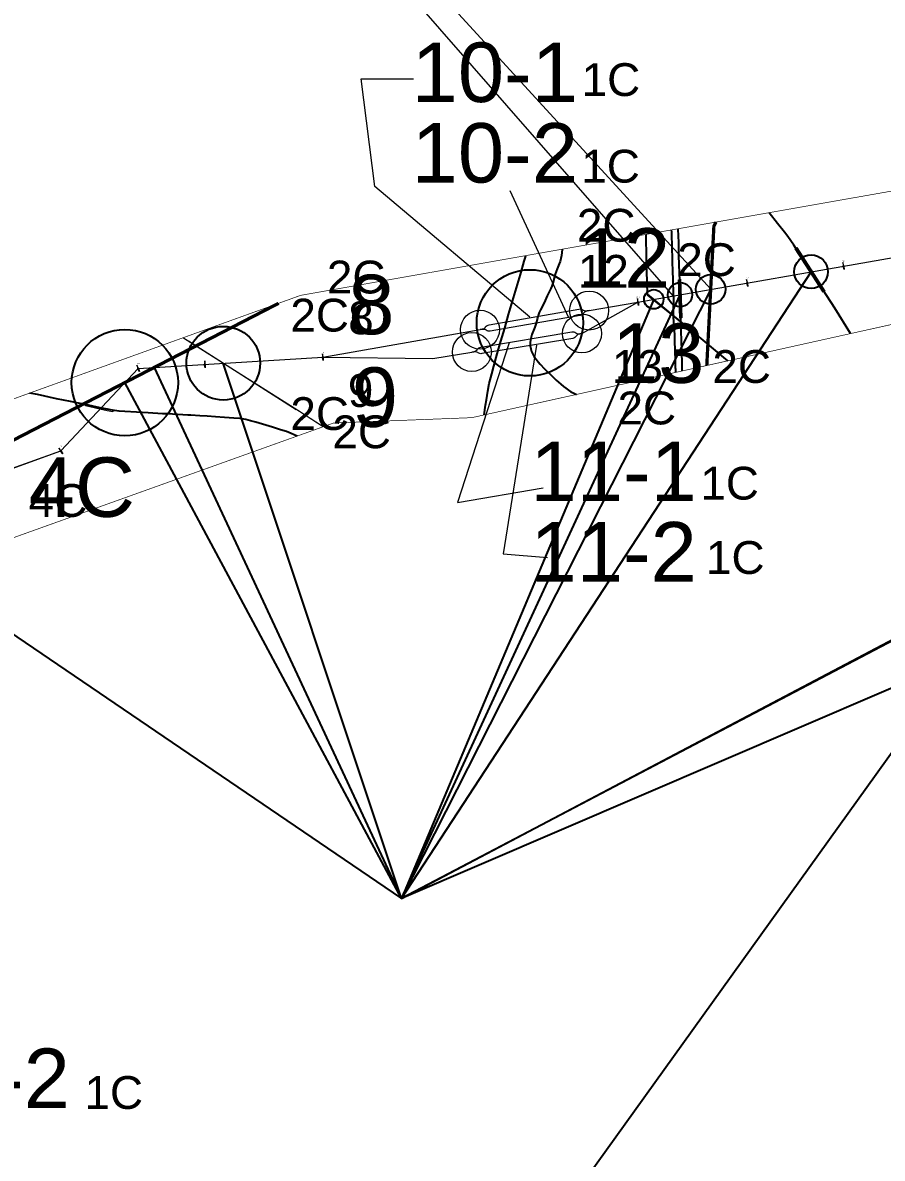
# Model space of a CAD drawing. Header units: metres. Extents: x -4 to 509425, y 7549 to 4732445.
# Drawn here: x 504188 to 506806, y 4726675 to 4730135 of the extents above; entities that cross this region are included whole.
import ezdxf

# ---------------------------------------------------------------- set-up
doc = ezdxf.new("R2010")
doc.units = ezdxf.units.M
doc.header["$LTSCALE"] = 0.01
doc.header["$MEASUREMENT"] = 0
doc.layers.get('0').update_dxf_attribs({"lineweight": 0})
for name, color, linetype in [('-- cruces', 6, 'Continuous'), ('-----GASODUCTO', 111, 'Continuous'), ('----TREN TAV AVE', 4, 'Continuous'), ('--PHD', 6, 'Continuous'), ('carreteras PV', 2, 'Continuous'), ('cauces CHE', 4, 'Continuous'), ('Cruces no definidos proyecto', 3, 'Continuous'), ('Gasoductos PV', 10, 'Continuous'), ('Lineas electricas PV', 30, 'Continuous')]:
    doc.layers.add(name, color=color, linetype=linetype)
for name, color, linetype, lineweight in [('---contorno', 7, 'Continuous', 0), ('-LINEAQ AUXILIAR', 252, 'Continuous', 0), ('Apoyos__ptw_', 7, 'Continuous', 0), ('Carretera__ptw_', 32, 'Continuous', 0), ('Cruces no defindos en pyp', 4, 'Continuous', 0), ('Denominación apoyos__ptw_', 7, 'Continuous', 0), ('Ferrocarril electrificado tranvía o trolebus__ptw_', 8, 'Continuous', 0), ('LEAR TRAMOS AEREOS', 2, 'Continuous', 0), ('LEAR TRAMOS AEREOS TEXTO', 2, 'Continuous', 0), ('LEAR TRAMOS SUBTERRANEOS', 1, 'Continuous', 0), ('Línea eléctrica__ptw_', 1, 'Continuous', 0), ('NUMERO CIRCUITOS', 6, 'Continuous', 0), ('VCRB TEXTOS', 7, 'Continuous', 0), ('VCRB TRAMOS AEREOS', 2, 'Continuous', 0), ('VCRB TRAMOS SUBTERRANEOS', 4, 'Continuous', 0)]:
    doc.layers.add(name, color=color, linetype=linetype, lineweight=lineweight)
doc.styles.add('SOLARIA 2', font='arial.ttf')
doc.styles.get("Standard").update_dxf_attribs({"font": 'arial.ttf'})

msp = doc.modelspace()

# ---------------------------------------------------------------- linework, layer by layer
at = {"layer": '-- cruces'}
for points in [[(507877.521, 4728797.88), (505342.027, 4727466.844), (506589.561, 4729376.159)], [(506283.624, 4729322.619), (505342.027, 4727466.844), (506190.489, 4729306.32)], [(506110.4, 4729292.304), (505342.027, 4727466.844)], [(504588.922, 4729084.7), (505342.027, 4727466.844), (504799.078, 4729097.517)], [(503671.062, 4728603.299), (505342.027, 4727466.844), (504499.106, 4729038.352)], [(508029.329, 4728620.124), (505342.027, 4727466.844), (507862.389, 4728796.48)]]:
    msp.add_lwpolyline(points, dxfattribs=at)
for centre, radius in [((506589.561, 4729376.159), 51.257), ((506283.624, 4729322.619), 44.747), ((506110.4, 4729292.304), 29.532), ((506190.489, 4729306.32), 36.879), ((504499.106, 4729038.352), 162.025), ((504799.078, 4729097.517), 112.278)]:
    msp.add_circle(centre, radius, dxfattribs=at)
at = {"layer": '-----GASODUCTO', "const_width": 5}
msp.add_lwpolyline([(506163.64, 4729503.496), (506164.339, 4729496.5), (506164.339, 4729486.5), (506164.339, 4729476.5), (506165.338, 4729466.499), (506165.338, 4729456.499), (506165.338, 4729446.499), (506165.338, 4729437.498), (506166.338, 4729427.498), (506166.338, 4729417.498), (506166.337, 4729407.497), (506166.337, 4729397.497), (506167.337, 4729387.497), (506167.337, 4729377.496), (506167.337, 4729368.496), (506168.337, 4729361.496), (506168.336, 4729353.495), (506168.336, 4729343.495), (506168.336, 4729333.495), (506169.336, 4729327.494), (506169.336, 4729317.494), (506169.336, 4729307.494), (506170.335, 4729297.493), (506170.335, 4729288.493), (506170.335, 4729278.493), (506169.335, 4729269.492), (506169.335, 4729259.492), (506169.335, 4729249.492), (506169.334, 4729239.491), (506169.334, 4729236.491), (506170.334, 4729226.491), (506170.334, 4729216.491), (506171.334, 4729206.49), (506172.334, 4729196.49), (506173.333, 4729186.49), (506173.333, 4729176.489), (506173.333, 4729166.489), (506173.333, 4729156.489), (506174.333, 4729146.488), (506174.333, 4729136.488), (506174.332, 4729126.487), (506175.332, 4729116.487), (506175.332, 4729106.487), (506175.332, 4729097.486), (506175.332, 4729087.486), (506176.331, 4729077.486), (506176.331, 4729069.335)], dxfattribs=at)
at = {"layer": '----TREN TAV AVE', "const_width": 10}
for points in [[(506271.807, 4729090.535), (506293.436, 4729515.343), (506299.635, 4729527.494)], [(503714.626, 4728633.525), (504967.411, 4729280.017)]]:
    msp.add_lwpolyline(points, dxfattribs=at)
at = {"layer": '----TREN TAV AVE'}
msp.add_lwpolyline([(506197.145, 4729073.956), (506196.43, 4729096.429), (506194.47, 4729168.339), (506192.98, 4729217.809), (506191.13, 4729283.288), (506189.3, 4729349.037), (506187.999, 4729397.141), (506186.96, 4729426.807), (506186.23, 4729465.706), (506184.869, 4729506.294), (506184.837, 4729507.237)], dxfattribs=at)
at = {"layer": '---contorno', "color": 5}
msp.add_lwpolyline([(500101.359, 4726764.898, 2, 2, 0), (499848.686, 4727074.922, 2, 2, 0), (502059.711, 4728810.857, 2, 2, 0), (503063.168, 4728593.136, 2, 2, 0), (505034.679, 4729304.281, 2, 2, 0), (506964.132, 4729644.75, 2, 2, 0), (508238.114, 4729032.085, 2, 2, 0), (508444.483, 4728200.462, 2, 2, 0), (508077.759, 4728126.8, 2, 2, 0), (507934.475, 4728602.294, 2, 2, 0), (507662.185, 4728577.11, 2, 2, 0), (506909.919, 4729232.223, 2, 2, 0), (505556.242, 4728931.649, 2, 2, 0), (505134.924, 4728915.3, 2, 2, 0), (503358.148, 4728278.746, 2, 2, 0), (503794.64, 4727728.673, 2, 2, 0), (503511.071, 4726957.052, 2, 2, 0), (503119.453, 4727094.69, 2, 2, 0), (503327.838, 4727608.568, 2, 2, 0), (502937.758, 4728211.039, 2, 2, 0), (502180.624, 4728408.737, 2, 2, 0)], format="xyseb", dxfattribs=at)
at = {"layer": '--PHD'}
msp.add_circle((505732.897, 4729220.522), 161.933, dxfattribs=at)
at = {"layer": '-LINEAQ AUXILIAR'}
for points in [[(505732.344, 4729237.469), (505260.344, 4729636.142), (505219.4, 4729963.471), (505378.059, 4729963.471)], [(505732.344, 4729237.469), (505260.344, 4729636.142), (505219.4, 4729963.471), (505378.059, 4729963.471)], [(505672.346, 4729623.356), (505850.982, 4729236.421)], [(505672.346, 4729623.356), (505850.982, 4729236.421)], [(505669.667, 4729159.248), (505512.855, 4728672.903), (505773.079, 4728718.307)], [(505669.667, 4729159.248), (505512.855, 4728672.903), (505773.079, 4728718.307)], [(505752.965, 4729152.465), (505651.231, 4728517.105), (505786.328, 4728505.466)], [(505752.965, 4729152.465), (505651.231, 4728517.105), (505786.328, 4728505.466)]]:
    msp.add_lwpolyline(points, dxfattribs=at)
at = {"color": 3}
for p, q in [((504304.05, 4728830.076), (504539.702, 4729081.699)), ((503068.33, 4728387.362), (504304.05, 4728830.076))]:
    msp.add_line(p, q, dxfattribs=at)
at = {"color": 5, "const_width": 2}
msp.add_lwpolyline([(502180.624, 4728408.737), (502937.758, 4728211.039), (503327.838, 4727608.568), (503119.453, 4727094.69), (503511.071, 4726957.052), (503794.64, 4727728.673), (503358.148, 4728278.746), (505134.924, 4728915.3), (505556.242, 4728931.649), (506909.919, 4729232.223), (507662.185, 4728577.11), (507934.475, 4728602.294), (508077.759, 4728126.8), (508444.483, 4728200.462), (508238.114, 4729032.085), (506964.132, 4729644.75), (505034.679, 4729304.281), (503063.168, 4728593.136), (502059.711, 4728810.857), (499848.686, 4727074.922), (500101.359, 4726764.898), (502180.624, 4728408.737)], close=True, dxfattribs=at)
at = {"color": 3, "flags": 128}
msp.add_lwpolyline([(504539.702, 4729081.699), (505102.133, 4729116)], dxfattribs=at)
at = {"layer": 'Apoyos__ptw_', "color": 2, "linetype": 'Continuous', "flags": 128}
for points in [[(506686.687, 4729403.917), (506687.357, 4729394.289), (506689.327, 4729394.634), (506687.702, 4729392.319), (506689.672, 4729392.663), (506690.341, 4729383.035), (506687.702, 4729392.319), (506687.357, 4729394.289), (506689.672, 4729392.663), (506689.327, 4729394.634)], [(506392.876, 4729352.499), (506393.546, 4729342.871), (506395.516, 4729343.215), (506393.891, 4729340.901), (506395.861, 4729341.245), (506396.531, 4729331.617), (506393.891, 4729340.901), (506393.546, 4729342.871), (506395.861, 4729341.245), (506395.516, 4729343.215)], [(506060.415, 4729294.317), (506061.085, 4729284.689), (506063.055, 4729285.033), (506061.43, 4729282.719), (506063.4, 4729283.063), (506064.07, 4729273.435), (506061.43, 4729282.719), (506061.085, 4729284.689), (506063.4, 4729283.063), (506063.055, 4729285.033)], [(505101.488, 4729126.58), (505101.074, 4729116.937), (505103.071, 4729117.059), (505101.196, 4729114.941), (505103.192, 4729115.063), (505102.779, 4729105.42), (505101.196, 4729114.941), (505101.074, 4729116.937), (505103.192, 4729115.063), (505103.071, 4729117.059)], [(504535.191, 4729091.291), (504538.371, 4729082.178), (504540.181, 4729083.029), (504539.223, 4729080.368), (504541.032, 4729081.219), (504544.212, 4729072.106), (504539.223, 4729080.368), (504538.371, 4729082.178), (504541.032, 4729081.219), (504540.181, 4729083.029)], [(504742.344, 4729104.677), (504741.93, 4729095.034), (504743.927, 4729095.156), (504742.052, 4729093.038), (504744.048, 4729093.159), (504743.635, 4729083.516), (504742.052, 4729093.038), (504741.93, 4729095.034), (504744.048, 4729093.159), (504743.927, 4729095.156)], [(504298.231, 4728838.936), (504302.665, 4728830.363), (504304.337, 4728831.461), (504303.763, 4728828.691), (504305.435, 4728829.789), (504309.868, 4728821.216), (504303.763, 4728828.691), (504302.665, 4728830.363), (504305.435, 4728829.789), (504304.337, 4728831.461)]]:
    msp.add_lwpolyline(points, close=True, dxfattribs=at)
at = {"layer": 'Apoyos__ptw_', "linetype": 'Continuous', "flags": 128}
for points in [[(506686.687, 4729403.917), (506687.357, 4729394.289), (506689.327, 4729394.634), (506687.702, 4729392.319), (506689.672, 4729392.663), (506690.341, 4729383.035), (506687.702, 4729392.319), (506687.357, 4729394.289), (506689.672, 4729392.663), (506689.327, 4729394.634)], [(506392.876, 4729352.499), (506393.546, 4729342.871), (506395.516, 4729343.215), (506393.891, 4729340.901), (506395.861, 4729341.245), (506396.531, 4729331.617), (506393.891, 4729340.901), (506393.546, 4729342.871), (506395.861, 4729341.245), (506395.516, 4729343.215)], [(506060.415, 4729294.317), (506061.085, 4729284.689), (506063.055, 4729285.033), (506061.43, 4729282.719), (506063.4, 4729283.063), (506064.07, 4729273.435), (506061.43, 4729282.719), (506061.085, 4729284.689), (506063.4, 4729283.063), (506063.055, 4729285.033)], [(505101.488, 4729126.58), (505101.074, 4729116.937), (505103.071, 4729117.059), (505101.196, 4729114.941), (505103.192, 4729115.063), (505102.779, 4729105.42), (505101.196, 4729114.941), (505101.074, 4729116.937), (505103.192, 4729115.063), (505103.071, 4729117.059)], [(504535.191, 4729091.291), (504538.371, 4729082.178), (504540.181, 4729083.029), (504539.223, 4729080.368), (504541.032, 4729081.219), (504544.212, 4729072.106), (504539.223, 4729080.368), (504538.371, 4729082.178), (504541.032, 4729081.219), (504540.181, 4729083.029)], [(504742.344, 4729104.677), (504741.93, 4729095.034), (504743.927, 4729095.156), (504742.052, 4729093.038), (504744.048, 4729093.159), (504743.635, 4729083.516), (504742.052, 4729093.038), (504741.93, 4729095.034), (504744.048, 4729093.159), (504743.927, 4729095.156)], [(504298.231, 4728838.936), (504302.665, 4728830.363), (504304.337, 4728831.461), (504303.763, 4728828.691), (504305.435, 4728829.789), (504309.868, 4728821.216), (504303.763, 4728828.691), (504302.665, 4728830.363), (504305.435, 4728829.789), (504304.337, 4728831.461)]]:
    msp.add_lwpolyline(points, close=True, dxfattribs=at)
at = {"layer": 'Carretera__ptw_', "linetype": 'Continuous', "flags": 128}
for points in [[(506541.393, 4729446.076), (506541.219, 4729446.251), (506541.219, 4729446.251), (506541.219, 4729446.251), (506541.219, 4729446.251), (506541.218, 4729446.251), (506541.218, 4729446.251), (506541.218, 4729446.251), (506541.218, 4729446.251), (506541.218, 4729446.251), (506541.218, 4729446.251), (506541.218, 4729446.251), (506541.218, 4729446.251), (506541.218, 4729446.251), (506541.218, 4729446.251), (506541.218, 4729446.251), (506541.218, 4729446.251), (506541.218, 4729446.251), (506541.218, 4729446.252), (506541.218, 4729446.252), (506541.218, 4729446.252), (506541.218, 4729446.252), (506541.218, 4729446.252), (506541.218, 4729446.252), (506541.218, 4729446.252), (506541.218, 4729446.252), (506541.218, 4729446.252), (506541.218, 4729446.252), (506541.219, 4729446.252), (506541.219, 4729446.252), (506541.219, 4729446.252), (506541.219, 4729446.252), (506541.219, 4729446.252), (506541.219, 4729446.252), (506545.583, 4729449.918), (506545.583, 4729449.918), (506545.583, 4729449.918), (506545.583, 4729449.918), (506545.583, 4729449.918), (506545.583, 4729449.918), (506545.583, 4729449.918), (506545.583, 4729449.918), (506545.583, 4729449.918), (506545.583, 4729449.918), (506545.583, 4729449.918), (506545.583, 4729449.918), (506545.583, 4729449.918), (506545.583, 4729449.918), (506545.583, 4729449.918), (506545.583, 4729449.918), (506545.583, 4729449.918), (506545.583, 4729449.918), (506545.584, 4729449.918), (506545.584, 4729449.918), (506545.584, 4729449.918), (506545.584, 4729449.918), (506545.584, 4729449.918), (506545.584, 4729449.918), (506545.584, 4729449.918), (506545.584, 4729449.918), (506545.584, 4729449.918), (506545.584, 4729449.918), (506545.584, 4729449.918), (506545.584, 4729449.918), (506545.584, 4729449.918), (506545.584, 4729449.918), (506545.584, 4729449.918), (506631.641, 4729317.429), (506631.641, 4729317.429), (506631.641, 4729317.429), (506631.641, 4729317.429), (506631.641, 4729317.429), (506631.641, 4729317.429), (506631.641, 4729317.429), (506631.641, 4729317.429), (506631.641, 4729317.428), (506631.641, 4729317.428), (506631.641, 4729317.428), (506631.641, 4729317.428), (506631.641, 4729317.428), (506631.641, 4729317.428), (506631.641, 4729317.428), (506631.641, 4729317.428), (506631.641, 4729317.428), (506631.641, 4729317.428), (506631.641, 4729317.428), (506631.641, 4729317.428), (506631.641, 4729317.428), (506631.641, 4729317.428), (506631.641, 4729317.428), (506631.641, 4729317.428), (506631.641, 4729317.428), (506631.641, 4729317.428), (506631.641, 4729317.428), (506631.641, 4729317.428), (506631.641, 4729317.428), (506631.64, 4729317.428), (506626.404, 4729313.762), (506626.404, 4729313.762), (506626.404, 4729313.762), (506626.404, 4729313.762), (506626.404, 4729313.762), (506626.404, 4729313.762), (506626.403, 4729313.762), (506626.403, 4729313.762), (506626.403, 4729313.762), (506626.403, 4729313.762), (506626.403, 4729313.762), (506626.403, 4729313.762), (506626.403, 4729313.762), (506626.403, 4729313.762), (506626.403, 4729313.762), (506626.403, 4729313.762), (506626.403, 4729313.762), (506626.403, 4729313.762), (506626.403, 4729313.762), (506626.403, 4729313.762), (506626.403, 4729313.762), (506626.403, 4729313.762), (506626.403, 4729313.762), (506626.403, 4729313.762), (506626.403, 4729313.762), (506626.403, 4729313.762), (506626.403, 4729313.762), (506626.402, 4729313.762), (506626.402, 4729313.762), (506626.402, 4729313.762), (506626.402, 4729313.762), (506626.402, 4729313.762), (506541.393, 4729446.076)], [(506541.393, 4729446.076), (506541.219, 4729446.251), (506541.219, 4729446.251), (506541.219, 4729446.251), (506541.219, 4729446.251), (506541.218, 4729446.251), (506541.218, 4729446.251), (506541.218, 4729446.251), (506541.218, 4729446.251), (506541.218, 4729446.251), (506541.218, 4729446.251), (506541.218, 4729446.251), (506541.218, 4729446.251), (506541.218, 4729446.251), (506541.218, 4729446.251), (506541.218, 4729446.251), (506541.218, 4729446.251), (506541.218, 4729446.251), (506541.218, 4729446.252), (506541.218, 4729446.252), (506541.218, 4729446.252), (506541.218, 4729446.252), (506541.218, 4729446.252), (506541.218, 4729446.252), (506541.218, 4729446.252), (506541.218, 4729446.252), (506541.218, 4729446.252), (506541.218, 4729446.252), (506541.219, 4729446.252), (506541.219, 4729446.252), (506541.219, 4729446.252), (506541.219, 4729446.252), (506541.219, 4729446.252), (506541.219, 4729446.252), (506545.583, 4729449.918), (506545.583, 4729449.918), (506545.583, 4729449.918), (506545.583, 4729449.918), (506545.583, 4729449.918), (506545.583, 4729449.918), (506545.583, 4729449.918), (506545.583, 4729449.918), (506545.583, 4729449.918), (506545.583, 4729449.918), (506545.583, 4729449.918), (506545.583, 4729449.918), (506545.583, 4729449.918), (506545.583, 4729449.918), (506545.583, 4729449.918), (506545.583, 4729449.918), (506545.583, 4729449.918), (506545.583, 4729449.918), (506545.584, 4729449.918), (506545.584, 4729449.918), (506545.584, 4729449.918), (506545.584, 4729449.918), (506545.584, 4729449.918), (506545.584, 4729449.918), (506545.584, 4729449.918), (506545.584, 4729449.918), (506545.584, 4729449.918), (506545.584, 4729449.918), (506545.584, 4729449.918), (506545.584, 4729449.918), (506545.584, 4729449.918), (506545.584, 4729449.918), (506545.584, 4729449.918), (506631.641, 4729317.429), (506631.641, 4729317.429), (506631.641, 4729317.429), (506631.641, 4729317.429), (506631.641, 4729317.429), (506631.641, 4729317.429), (506631.641, 4729317.429), (506631.641, 4729317.429), (506631.641, 4729317.428), (506631.641, 4729317.428), (506631.641, 4729317.428), (506631.641, 4729317.428), (506631.641, 4729317.428), (506631.641, 4729317.428), (506631.641, 4729317.428), (506631.641, 4729317.428), (506631.641, 4729317.428), (506631.641, 4729317.428), (506631.641, 4729317.428), (506631.641, 4729317.428), (506631.641, 4729317.428), (506631.641, 4729317.428), (506631.641, 4729317.428), (506631.641, 4729317.428), (506631.641, 4729317.428), (506631.641, 4729317.428), (506631.641, 4729317.428), (506631.641, 4729317.428), (506631.641, 4729317.428), (506631.64, 4729317.428), (506626.404, 4729313.762), (506626.404, 4729313.762), (506626.404, 4729313.762), (506626.404, 4729313.762), (506626.404, 4729313.762), (506626.404, 4729313.762), (506626.403, 4729313.762), (506626.403, 4729313.762), (506626.403, 4729313.762), (506626.403, 4729313.762), (506626.403, 4729313.762), (506626.403, 4729313.762), (506626.403, 4729313.762), (506626.403, 4729313.762), (506626.403, 4729313.762), (506626.403, 4729313.762), (506626.403, 4729313.762), (506626.403, 4729313.762), (506626.403, 4729313.762), (506626.403, 4729313.762), (506626.403, 4729313.762), (506626.403, 4729313.762), (506626.403, 4729313.762), (506626.403, 4729313.762), (506626.403, 4729313.762), (506626.403, 4729313.762), (506626.403, 4729313.762), (506626.402, 4729313.762), (506626.402, 4729313.762), (506626.402, 4729313.762), (506626.402, 4729313.762), (506626.402, 4729313.762), (506541.393, 4729446.076)], [(504378.893, 4728968.183), (504378.893, 4728968.271), (504378.893, 4728968.271), (504378.893, 4728968.271), (504379.591, 4728973.769), (504379.591, 4728973.769), (504379.591, 4728973.769), (504379.591, 4728973.769), (504379.591, 4728973.77), (504379.591, 4728973.77), (504379.591, 4728973.77), (504379.591, 4728973.77), (504379.591, 4728973.77), (504379.591, 4728973.77), (504379.591, 4728973.77), (504379.591, 4728973.77), (504379.591, 4728973.77), (504379.591, 4728973.77), (504379.591, 4728973.77), (504379.591, 4728973.77), (504379.591, 4728973.77), (504379.591, 4728973.77), (504379.591, 4728973.77), (504379.591, 4728973.77), (504379.591, 4728973.77), (504379.592, 4728973.77), (504379.592, 4728973.77), (504379.592, 4728973.77), (504379.592, 4728973.77), (504379.592, 4728973.77), (504379.592, 4728973.77), (504379.592, 4728973.77), (504379.592, 4728973.77), (504379.592, 4728973.77), (504379.592, 4728973.77), (504379.592, 4728973.77), (504379.592, 4728973.77), (504397.659, 4728969.494), (504417.995, 4728965.13), (504434.752, 4728961.551), (504451.335, 4728958.147), (504463.99, 4728955.704), (504463.99, 4728955.704), (504463.99, 4728955.703), (504463.991, 4728955.703), (504463.991, 4728955.703), (504463.991, 4728955.703), (504463.991, 4728955.703), (504463.991, 4728955.703), (504463.991, 4728955.703), (504463.991, 4728955.703), (504463.991, 4728955.703), (504463.991, 4728955.703), (504463.991, 4728955.703), (504463.991, 4728955.703), (504463.991, 4728955.703), (504463.991, 4728955.703), (504463.991, 4728955.703), (504463.991, 4728955.703), (504463.991, 4728955.703), (504463.991, 4728955.703), (504463.991, 4728955.703), (504463.991, 4728955.703), (504463.991, 4728955.703), (504463.991, 4728955.703), (504463.991, 4728955.703), (504463.991, 4728955.703), (504463.991, 4728955.703), (504463.991, 4728955.703), (504463.991, 4728955.702), (504463.991, 4728955.702), (504463.991, 4728955.702), (504463.991, 4728955.702), (504462.682, 4728949.767), (504462.682, 4728949.767), (504462.682, 4728949.767), (504462.682, 4728949.767), (504462.682, 4728949.767), (504462.682, 4728949.767), (504462.682, 4728949.767), (504462.682, 4728949.767), (504462.682, 4728949.767), (504462.682, 4728949.767), (504462.682, 4728949.767), (504462.682, 4728949.767), (504462.682, 4728949.767), (504462.682, 4728949.767), (504462.682, 4728949.767), (504462.682, 4728949.767), (504462.682, 4728949.767), (504462.681, 4728949.767), (504462.681, 4728949.767), (504462.681, 4728949.767), (504462.681, 4728949.767), (504462.681, 4728949.767), (504462.681, 4728949.767), (504462.681, 4728949.767), (504462.681, 4728949.767), (504462.681, 4728949.767), (504462.681, 4728949.767), (504462.681, 4728949.767), (504462.681, 4728949.767), (504462.681, 4728949.767), (504444.876, 4728952.909), (504444.876, 4728952.909), (504423.231, 4728957.447), (504423.231, 4728957.447), (504378.893, 4728968.182), (504378.893, 4728968.182), (504378.893, 4728968.182), (504378.893, 4728968.182), (504378.893, 4728968.182), (504378.893, 4728968.182), (504378.893, 4728968.183), (504378.893, 4728968.183), (504378.893, 4728968.183), (504378.893, 4728968.183), (504378.893, 4728968.183), (504378.893, 4728968.183), (504378.893, 4728968.183), (504378.893, 4728968.183), (504378.893, 4728968.183), (504378.893, 4728968.183), (504378.893, 4728968.183), (504378.893, 4728968.183), (504378.893, 4728968.183), (504378.893, 4728968.183), (504378.893, 4728968.183), (504378.893, 4728968.183), (504378.893, 4728968.183), (504378.893, 4728968.183), (504378.893, 4728968.183), (504378.893, 4728968.183)], [(504378.893, 4728968.183), (504378.893, 4728968.271), (504378.893, 4728968.271), (504378.893, 4728968.271), (504379.591, 4728973.769), (504379.591, 4728973.769), (504379.591, 4728973.769), (504379.591, 4728973.769), (504379.591, 4728973.77), (504379.591, 4728973.77), (504379.591, 4728973.77), (504379.591, 4728973.77), (504379.591, 4728973.77), (504379.591, 4728973.77), (504379.591, 4728973.77), (504379.591, 4728973.77), (504379.591, 4728973.77), (504379.591, 4728973.77), (504379.591, 4728973.77), (504379.591, 4728973.77), (504379.591, 4728973.77), (504379.591, 4728973.77), (504379.591, 4728973.77), (504379.591, 4728973.77), (504379.591, 4728973.77), (504379.592, 4728973.77), (504379.592, 4728973.77), (504379.592, 4728973.77), (504379.592, 4728973.77), (504379.592, 4728973.77), (504379.592, 4728973.77), (504379.592, 4728973.77), (504379.592, 4728973.77), (504379.592, 4728973.77), (504379.592, 4728973.77), (504379.592, 4728973.77), (504379.592, 4728973.77), (504397.659, 4728969.494), (504417.995, 4728965.13), (504434.752, 4728961.551), (504451.335, 4728958.147), (504463.99, 4728955.704), (504463.99, 4728955.704), (504463.99, 4728955.703), (504463.991, 4728955.703), (504463.991, 4728955.703), (504463.991, 4728955.703), (504463.991, 4728955.703), (504463.991, 4728955.703), (504463.991, 4728955.703), (504463.991, 4728955.703), (504463.991, 4728955.703), (504463.991, 4728955.703), (504463.991, 4728955.703), (504463.991, 4728955.703), (504463.991, 4728955.703), (504463.991, 4728955.703), (504463.991, 4728955.703), (504463.991, 4728955.703), (504463.991, 4728955.703), (504463.991, 4728955.703), (504463.991, 4728955.703), (504463.991, 4728955.703), (504463.991, 4728955.703), (504463.991, 4728955.703), (504463.991, 4728955.703), (504463.991, 4728955.703), (504463.991, 4728955.703), (504463.991, 4728955.703), (504463.991, 4728955.702), (504463.991, 4728955.702), (504463.991, 4728955.702), (504463.991, 4728955.702), (504462.682, 4728949.767), (504462.682, 4728949.767), (504462.682, 4728949.767), (504462.682, 4728949.767), (504462.682, 4728949.767), (504462.682, 4728949.767), (504462.682, 4728949.767), (504462.682, 4728949.767), (504462.682, 4728949.767), (504462.682, 4728949.767), (504462.682, 4728949.767), (504462.682, 4728949.767), (504462.682, 4728949.767), (504462.682, 4728949.767), (504462.682, 4728949.767), (504462.682, 4728949.767), (504462.682, 4728949.767), (504462.681, 4728949.767), (504462.681, 4728949.767), (504462.681, 4728949.767), (504462.681, 4728949.767), (504462.681, 4728949.767), (504462.681, 4728949.767), (504462.681, 4728949.767), (504462.681, 4728949.767), (504462.681, 4728949.767), (504462.681, 4728949.767), (504462.681, 4728949.767), (504462.681, 4728949.767), (504462.681, 4728949.767), (504444.876, 4728952.909), (504444.876, 4728952.909), (504423.231, 4728957.447), (504423.231, 4728957.447), (504378.893, 4728968.182), (504378.893, 4728968.182), (504378.893, 4728968.182), (504378.893, 4728968.182), (504378.893, 4728968.182), (504378.893, 4728968.182), (504378.893, 4728968.183), (504378.893, 4728968.183), (504378.893, 4728968.183), (504378.893, 4728968.183), (504378.893, 4728968.183), (504378.893, 4728968.183), (504378.893, 4728968.183), (504378.893, 4728968.183), (504378.893, 4728968.183), (504378.893, 4728968.183), (504378.893, 4728968.183), (504378.893, 4728968.183), (504378.893, 4728968.183), (504378.893, 4728968.183), (504378.893, 4728968.183), (504378.893, 4728968.183), (504378.893, 4728968.183), (504378.893, 4728968.183), (504378.893, 4728968.183), (504378.893, 4728968.183)]]:
    msp.add_lwpolyline(points, dxfattribs=at)
at = {"layer": 'carreteras PV'}
for points in [[(506710.035, 4729187.84), (506662.123, 4729264.782), (506613.092, 4729340.244), (506559.339, 4729422.287), (506544.189, 4729446.409), (506536.959, 4729457.414), (506519.17, 4729483.123), (506508.886, 4729496.97), (506487.361, 4729523.265), (506461.417, 4729556.042)], [(505593.356, 4728939.89), (505597.763, 4728969.634), (505600.304, 4728985.89), (505604.792, 4729012.309), (505609.332, 4729036.182), (505613.532, 4729054.347), (505616.537, 4729065.281), (505623.006, 4729088.773), (505633.611, 4729125.917), (505644.845, 4729164.209), (505656.755, 4729204.486), (505668.159, 4729245.558), (505680.24, 4729286.289), (505692.037, 4729326.68), (505703.948, 4729367.808), (505715.804, 4729408.483), (505719.382, 4729421.056), (505720.493, 4729425.299)], [(505023.569, 4728875.405), (505005.863, 4728883.361), (504991.244, 4728889.06), (504973.101, 4728894.984), (504949.12, 4728902.255), (504918.176, 4728911.716), (504898.417, 4728917.64), (504882.07, 4728922.308), (504867.34, 4728925.898), (504850.634, 4728928.77), (504831.517, 4728930.42), (504802.237, 4728932.484), (504774.932, 4728934.28), (504750.413, 4728935.716), (504727.42, 4728937.152), (504700.394, 4728938.788), (504690.694, 4728939.236), (504629.26, 4728942.916), (504614.185, 4728943.639), (504570.534, 4728946.511), (504499.13, 4728950.191), (504481.625, 4728951.172), (504467.344, 4728952.967), (504444.082, 4728957.365), (504428.813, 4728960.417), (504382.288, 4728970.829), (504334.069, 4728980.837), (504290.508, 4728989.274), (504233.312, 4729001.961), (504209.583, 4729006.66)]]:
    msp.add_lwpolyline(points, dxfattribs=at)
at = {"layer": 'cauces CHE'}
msp.add_lwpolyline([(505831.13, 4729444.822), (505831.091, 4729444.052), (505830.302, 4729434.727), (505829.135, 4729425.539), (505827.474, 4729416.545), (505825.165, 4729407.816), (505822.384, 4729400.066), (505815.983, 4729384.925), (505812.975, 4729377.281), (505810.107, 4729368.417), (505802.678, 4729341.365), (505799.629, 4729332.591), (505796.353, 4729325.077), (505785.325, 4729303.028), (505775.967, 4729281.787), (505764.861, 4729259.705), (505761.544, 4729252.173), (505758.443, 4729243.376), (505755.823, 4729234.375), (505750.876, 4729216.26), (505748.003, 4729207.39), (505738.924, 4729184.728), (505736.466, 4729177.104), (505734.666, 4729168.255), (505733.897, 4729159.259), (505734.122, 4729150.251), (505735.397, 4729141.37), (505737.877, 4729132.767), (505741.615, 4729124.704), (505746.388, 4729116.966), (505751.91, 4729109.467), (505757.964, 4729102.14), (505764.389, 4729094.937), (505777.915, 4729080.778), (505798.984, 4729059.94), (505813.254, 4729046.357), (505820.45, 4729039.725), (505827.706, 4729033.26), (505835.049, 4729027.027), (505842.515, 4729021.115), (505850.153, 4729015.64), (505858.027, 4729010.755), (505864.924, 4729007.139), (505874.798, 4729002.382)], dxfattribs=at)
at = {"layer": 'Cruces no defindos en pyp'}
for points in [[(506283.624, 4729322.619), (503424.008, 4732445.174)], [(506169.336, 4729302.618), (503424.008, 4732445.174)]]:
    msp.add_lwpolyline(points, dxfattribs=at)
at = {"layer": 'Cruces no definidos proyecto'}
msp.add_lwpolyline([(507557.071, 4728916.586), (503751.99, 4723615.804)], dxfattribs=at)
at = {"layer": 'Ferrocarril electrificado tranvía o trolebus__ptw_', "color": 8, "linetype": 'Continuous', "flags": 128}
msp.add_lwpolyline([(506185.821, 4729351.642), (506186.17, 4729351.817), (506186.17, 4729351.817), (506186.17, 4729351.817), (506186.17, 4729351.817), (506186.17, 4729351.817), (506191.93, 4729353.213), (506191.93, 4729353.213), (506191.931, 4729353.213), (506191.931, 4729353.213), (506191.931, 4729353.213), (506191.931, 4729353.213), (506191.931, 4729353.213), (506191.931, 4729353.213), (506191.931, 4729353.213), (506191.931, 4729353.213), (506191.931, 4729353.213), (506191.931, 4729353.213), (506191.931, 4729353.213), (506191.931, 4729353.213), (506191.931, 4729353.213), (506191.931, 4729353.213), (506191.931, 4729353.213), (506191.931, 4729353.213), (506191.931, 4729353.213), (506191.931, 4729353.213), (506191.931, 4729353.213), (506191.931, 4729353.213), (506191.931, 4729353.213), (506191.931, 4729353.213), (506191.931, 4729353.213), (506191.932, 4729353.213), (506191.932, 4729353.213), (506191.932, 4729353.213), (506191.932, 4729353.213), (506191.932, 4729353.213), (506191.932, 4729353.213), (506191.932, 4729353.213), (506191.932, 4729353.213), (506191.932, 4729353.213), (506191.932, 4729353.213), (506195.423, 4729235.561), (506195.423, 4729235.561), (506195.423, 4729235.561), (506195.423, 4729235.561), (506195.423, 4729235.561), (506195.423, 4729235.561), (506195.423, 4729235.561), (506195.423, 4729235.561), (506195.423, 4729235.561), (506195.423, 4729235.561), (506195.423, 4729235.561), (506195.423, 4729235.561), (506195.423, 4729235.56), (506195.423, 4729235.56), (506195.423, 4729235.56), (506195.423, 4729235.56), (506195.422, 4729235.56), (506195.422, 4729235.56), (506195.422, 4729235.56), (506195.422, 4729235.56), (506195.422, 4729235.56), (506195.422, 4729235.56), (506195.422, 4729235.56), (506195.422, 4729235.56), (506195.422, 4729235.56), (506195.422, 4729235.56), (506195.422, 4729235.56), (506195.422, 4729235.56), (506195.422, 4729235.56), (506195.422, 4729235.56), (506189.661, 4729235.211), (506189.661, 4729235.211), (506189.661, 4729235.211), (506189.661, 4729235.211), (506189.661, 4729235.211), (506189.661, 4729235.211), (506189.661, 4729235.211), (506189.661, 4729235.211), (506189.661, 4729235.211), (506189.661, 4729235.211), (506189.661, 4729235.211), (506189.661, 4729235.211), (506189.661, 4729235.211), (506189.661, 4729235.211), (506189.661, 4729235.211), (506189.661, 4729235.211), (506189.661, 4729235.211), (506189.661, 4729235.211), (506189.661, 4729235.211), (506189.661, 4729235.211), (506189.661, 4729235.211), (506189.661, 4729235.211), (506189.661, 4729235.211), (506189.66, 4729235.212), (506189.66, 4729235.212), (506189.66, 4729235.212), (506189.66, 4729235.212), (506189.66, 4729235.212), (506189.66, 4729235.212), (506189.66, 4729235.212), (506189.66, 4729235.212), (506189.66, 4729235.212), (506185.82, 4729351.641), (506185.82, 4729351.642), (506185.82, 4729351.642), (506185.82, 4729351.642), (506185.82, 4729351.642), (506185.82, 4729351.642), (506185.82, 4729351.642), (506185.82, 4729351.642), (506185.82, 4729351.642), (506185.82, 4729351.642), (506185.82, 4729351.642), (506185.82, 4729351.642), (506185.82, 4729351.642), (506185.82, 4729351.642), (506185.82, 4729351.642), (506185.82, 4729351.642), (506185.82, 4729351.642), (506185.82, 4729351.642), (506185.821, 4729351.642), (506185.821, 4729351.642), (506185.821, 4729351.642), (506185.821, 4729351.642), (506185.821, 4729351.642)], dxfattribs=at)
at = {"layer": 'Ferrocarril electrificado tranvía o trolebus__ptw_', "linetype": 'Continuous', "flags": 128}
msp.add_lwpolyline([(506185.821, 4729351.642), (506186.17, 4729351.817), (506186.17, 4729351.817), (506186.17, 4729351.817), (506186.17, 4729351.817), (506186.17, 4729351.817), (506191.93, 4729353.213), (506191.93, 4729353.213), (506191.931, 4729353.213), (506191.931, 4729353.213), (506191.931, 4729353.213), (506191.931, 4729353.213), (506191.931, 4729353.213), (506191.931, 4729353.213), (506191.931, 4729353.213), (506191.931, 4729353.213), (506191.931, 4729353.213), (506191.931, 4729353.213), (506191.931, 4729353.213), (506191.931, 4729353.213), (506191.931, 4729353.213), (506191.931, 4729353.213), (506191.931, 4729353.213), (506191.931, 4729353.213), (506191.931, 4729353.213), (506191.931, 4729353.213), (506191.931, 4729353.213), (506191.931, 4729353.213), (506191.931, 4729353.213), (506191.931, 4729353.213), (506191.931, 4729353.213), (506191.932, 4729353.213), (506191.932, 4729353.213), (506191.932, 4729353.213), (506191.932, 4729353.213), (506191.932, 4729353.213), (506191.932, 4729353.213), (506191.932, 4729353.213), (506191.932, 4729353.213), (506191.932, 4729353.213), (506191.932, 4729353.213), (506195.423, 4729235.561), (506195.423, 4729235.561), (506195.423, 4729235.561), (506195.423, 4729235.561), (506195.423, 4729235.561), (506195.423, 4729235.561), (506195.423, 4729235.561), (506195.423, 4729235.561), (506195.423, 4729235.561), (506195.423, 4729235.561), (506195.423, 4729235.561), (506195.423, 4729235.561), (506195.423, 4729235.56), (506195.423, 4729235.56), (506195.423, 4729235.56), (506195.423, 4729235.56), (506195.422, 4729235.56), (506195.422, 4729235.56), (506195.422, 4729235.56), (506195.422, 4729235.56), (506195.422, 4729235.56), (506195.422, 4729235.56), (506195.422, 4729235.56), (506195.422, 4729235.56), (506195.422, 4729235.56), (506195.422, 4729235.56), (506195.422, 4729235.56), (506195.422, 4729235.56), (506195.422, 4729235.56), (506195.422, 4729235.56), (506189.661, 4729235.211), (506189.661, 4729235.211), (506189.661, 4729235.211), (506189.661, 4729235.211), (506189.661, 4729235.211), (506189.661, 4729235.211), (506189.661, 4729235.211), (506189.661, 4729235.211), (506189.661, 4729235.211), (506189.661, 4729235.211), (506189.661, 4729235.211), (506189.661, 4729235.211), (506189.661, 4729235.211), (506189.661, 4729235.211), (506189.661, 4729235.211), (506189.661, 4729235.211), (506189.661, 4729235.211), (506189.661, 4729235.211), (506189.661, 4729235.211), (506189.661, 4729235.211), (506189.661, 4729235.211), (506189.661, 4729235.211), (506189.661, 4729235.211), (506189.66, 4729235.212), (506189.66, 4729235.212), (506189.66, 4729235.212), (506189.66, 4729235.212), (506189.66, 4729235.212), (506189.66, 4729235.212), (506189.66, 4729235.212), (506189.66, 4729235.212), (506189.66, 4729235.212), (506185.82, 4729351.641), (506185.82, 4729351.642), (506185.82, 4729351.642), (506185.82, 4729351.642), (506185.82, 4729351.642), (506185.82, 4729351.642), (506185.82, 4729351.642), (506185.82, 4729351.642), (506185.82, 4729351.642), (506185.82, 4729351.642), (506185.82, 4729351.642), (506185.82, 4729351.642), (506185.82, 4729351.642), (506185.82, 4729351.642), (506185.82, 4729351.642), (506185.82, 4729351.642), (506185.82, 4729351.642), (506185.82, 4729351.642), (506185.821, 4729351.642), (506185.821, 4729351.642), (506185.821, 4729351.642), (506185.821, 4729351.642), (506185.821, 4729351.642)], dxfattribs=at)
msp.add_lwpolyline([(506185.821, 4729351.642), (506186.17, 4729351.817), (506186.17, 4729351.817), (506186.17, 4729351.817), (506186.17, 4729351.817), (506186.17, 4729351.817), (506191.93, 4729353.213), (506191.93, 4729353.213), (506191.931, 4729353.213), (506191.931, 4729353.213), (506191.931, 4729353.213), (506191.931, 4729353.213), (506191.931, 4729353.213), (506191.931, 4729353.213), (506191.931, 4729353.213), (506191.931, 4729353.213), (506191.931, 4729353.213), (506191.931, 4729353.213), (506191.931, 4729353.213), (506191.931, 4729353.213), (506191.931, 4729353.213), (506191.931, 4729353.213), (506191.931, 4729353.213), (506191.931, 4729353.213), (506191.931, 4729353.213), (506191.931, 4729353.213), (506191.931, 4729353.213), (506191.931, 4729353.213), (506191.931, 4729353.213), (506191.931, 4729353.213), (506191.931, 4729353.213), (506191.932, 4729353.213), (506191.932, 4729353.213), (506191.932, 4729353.213), (506191.932, 4729353.213), (506191.932, 4729353.213), (506191.932, 4729353.213), (506191.932, 4729353.213), (506191.932, 4729353.213), (506191.932, 4729353.213), (506191.932, 4729353.213), (506195.423, 4729235.561), (506195.423, 4729235.561), (506195.423, 4729235.561), (506195.423, 4729235.561), (506195.423, 4729235.561), (506195.423, 4729235.561), (506195.423, 4729235.561), (506195.423, 4729235.561), (506195.423, 4729235.561), (506195.423, 4729235.561), (506195.423, 4729235.561), (506195.423, 4729235.561), (506195.423, 4729235.56), (506195.423, 4729235.56), (506195.423, 4729235.56), (506195.423, 4729235.56), (506195.422, 4729235.56), (506195.422, 4729235.56), (506195.422, 4729235.56), (506195.422, 4729235.56), (506195.422, 4729235.56), (506195.422, 4729235.56), (506195.422, 4729235.56), (506195.422, 4729235.56), (506195.422, 4729235.56), (506195.422, 4729235.56), (506195.422, 4729235.56), (506195.422, 4729235.56), (506195.422, 4729235.56), (506195.422, 4729235.56), (506189.661, 4729235.211), (506189.661, 4729235.211), (506189.661, 4729235.211), (506189.661, 4729235.211), (506189.661, 4729235.211), (506189.661, 4729235.211), (506189.661, 4729235.211), (506189.661, 4729235.211), (506189.661, 4729235.211), (506189.661, 4729235.211), (506189.661, 4729235.211), (506189.661, 4729235.211), (506189.661, 4729235.211), (506189.661, 4729235.211), (506189.661, 4729235.211), (506189.661, 4729235.211), (506189.661, 4729235.211), (506189.661, 4729235.211), (506189.661, 4729235.211), (506189.661, 4729235.211), (506189.661, 4729235.211), (506189.661, 4729235.211), (506189.661, 4729235.211), (506189.66, 4729235.212), (506189.66, 4729235.212), (506189.66, 4729235.212), (506189.66, 4729235.212), (506189.66, 4729235.212), (506189.66, 4729235.212), (506189.66, 4729235.212), (506189.66, 4729235.212), (506189.66, 4729235.212), (506185.82, 4729351.641), (506185.82, 4729351.642), (506185.82, 4729351.642), (506185.82, 4729351.642), (506185.82, 4729351.642), (506185.82, 4729351.642), (506185.82, 4729351.642), (506185.82, 4729351.642), (506185.82, 4729351.642), (506185.82, 4729351.642), (506185.82, 4729351.642), (506185.82, 4729351.642), (506185.82, 4729351.642), (506185.82, 4729351.642), (506185.82, 4729351.642), (506185.82, 4729351.642), (506185.82, 4729351.642), (506185.82, 4729351.642), (506185.821, 4729351.642), (506185.821, 4729351.642), (506185.821, 4729351.642), (506185.821, 4729351.642), (506185.821, 4729351.642)], dxfattribs=at)
at = {"layer": 'Gasoductos PV'}
msp.add_lwpolyline([(506163.64, 4729503.496), (506164.339, 4729496.5), (506164.339, 4729486.5), (506164.339, 4729476.5), (506165.338, 4729466.499), (506165.338, 4729456.499), (506165.338, 4729446.499), (506165.338, 4729437.498), (506166.338, 4729427.498), (506166.338, 4729417.498), (506166.337, 4729407.497), (506166.337, 4729397.497), (506167.337, 4729387.497), (506167.337, 4729377.496), (506167.337, 4729368.496), (506168.337, 4729361.496), (506168.336, 4729353.495), (506168.336, 4729343.495), (506168.336, 4729333.495), (506169.336, 4729327.494), (506169.336, 4729317.494), (506169.336, 4729307.494), (506170.335, 4729297.493), (506170.335, 4729288.493), (506170.335, 4729278.493), (506169.335, 4729269.492), (506169.335, 4729259.492), (506169.335, 4729249.492), (506169.334, 4729239.491), (506169.334, 4729236.491), (506170.334, 4729226.491), (506170.334, 4729216.491), (506171.334, 4729206.49), (506172.334, 4729196.49), (506173.333, 4729186.49), (506173.333, 4729176.489), (506173.333, 4729166.489), (506173.333, 4729156.489), (506174.333, 4729146.488), (506174.333, 4729136.488), (506174.332, 4729126.487), (506175.332, 4729116.487), (506175.332, 4729106.487), (506175.332, 4729097.486), (506175.332, 4729087.486), (506176.331, 4729077.486), (506176.331, 4729069.335)], dxfattribs=at)
at = {"layer": 'LEAR TRAMOS AEREOS'}
for points in [[(506062.243, 4729283.876), (506909.919, 4729432.223), (507723.887, 4728783.67), (508086.294, 4728817.189), (508174, 4728471.462)], [(505891.504, 4729188.04), (506062.243, 4729283.876)], [(505913.375, 4729257.905), (506062.243, 4729283.876)], [(505102.133, 4729116), (505581.121, 4729199.786)], [(503068.33, 4728387.362), (504304.05, 4728830.076), (504539.702, 4729081.698), (505102.133, 4729116)], [(505101.33, 4729115.712), (505437.784, 4729111.724), (505556.242, 4729131.649)]]:
    msp.add_lwpolyline(points, dxfattribs=at)
at = {"layer": 'LEAR TRAMOS SUBTERRANEOS'}
for points in [[(505581.121, 4729199.786), (505587.358, 4729200.877, 0.20004967), (505597.735, 4729207.5), (505598.16, 4729208.11, -0.20004967), (505608.537, 4729214.733), (505882.513, 4729262.658, -0.20004967), (505894.522, 4729259.951), (505895.129, 4729259.521, 0.20004967), (505907.138, 4729256.814), (505913.375, 4729257.905)], [(505913.375, 4729257.905), (505907.138, 4729256.814, 0.20004967), (505896.761, 4729250.191), (505896.336, 4729249.58, -0.20004967), (505885.959, 4729242.957), (505611.983, 4729195.032, -0.20004967), (505599.974, 4729197.74), (505599.367, 4729198.17, 0.20004967), (505587.358, 4729200.877), (505581.121, 4729199.786)], [(505556.242, 4729131.649), (505562.486, 4729132.699, 0.20004967), (505572.906, 4729139.254), (505573.335, 4729139.862, -0.20004967), (505583.755, 4729146.417), (505860.674, 4729192.995, -0.20004967), (505872.665, 4729190.209), (505873.269, 4729189.775, 0.20004967), (505885.26, 4729186.99), (505891.504, 4729188.04)], [(505891.504, 4729188.04), (505885.26, 4729186.99, 0.20004967), (505874.84, 4729180.435), (505874.412, 4729179.827, -0.20004967), (505863.991, 4729173.272), (505587.073, 4729126.694, -0.20004967), (505575.081, 4729129.479), (505574.477, 4729129.913, 0.20004967), (505562.486, 4729132.699), (505556.242, 4729131.649)]]:
    msp.add_lwpolyline(points, format="xyb", dxfattribs=at)
at = {"layer": 'Lineas electricas PV'}
msp.add_lwpolyline([(506335.522, 4729104.682), (506222.89, 4729198.89), (506173.35, 4729240.11), (506091.21, 4729308.214), (506088.415, 4729414.267), (506087.321, 4729490.029)], dxfattribs=at)
at = {"layer": 'Lineas electricas PV', "color": 3, "const_width": 4}
msp.add_lwpolyline([(505103.369, 4728903.995), (505098.072, 4728907.429), (505020.85, 4728957.49), (505010.397, 4728964.09), (504692.2, 4729165), (504676.68, 4729175.147)], dxfattribs=at)
at = {"layer": 'Línea eléctrica__ptw_', "linetype": 'Continuous', "flags": 128}
for points in [[(506090.535, 4729305.558), (506222.718, 4729198.359)], [(504692.747, 4729166), (505021.133, 4728956.663)]]:
    msp.add_lwpolyline(points, dxfattribs=at)
at = {"layer": 'VCRB TEXTOS'}
for centre in [(505913.375, 4729257.905), (505581.121, 4729199.786), (505891.504, 4729188.04), (505556.242, 4729131.649)]:
    msp.add_circle(centre, 59.301, dxfattribs=at)

# ---------------------------------------------------------------- texts
at = {"layer": 'Denominación apoyos__ptw_', "color": 2, "linetype": 'Continuous', "char_height": 2.5, "attachment_point": 8, "line_spacing_factor": 0.5}
for s, insert in [('T14-3', (506688.514, 4729407.076)), ('T14-2', (506394.704, 4729355.658)), ('T14-1', (506062.243, 4729297.476)), ('T7-7', (504742.989, 4729107.697)), ('T7-8', (505102.133, 4729129.6)), ('T7-6', (504539.702, 4729095.299)), ('T7-5', (504304.05, 4728843.676))]:
    msp.add_mtext(s, dxfattribs=dict(at, insert=insert))
at = {"layer": 'Denominación apoyos__ptw_', "linetype": 'Continuous', "char_height": 2.5, "attachment_point": 8, "line_spacing_factor": 0.5}
for s, insert in [('T14-3', (506688.514, 4729407.076)), ('T14-2', (506394.704, 4729355.658)), ('T14-1', (506062.243, 4729297.476)), ('T7-7', (504742.989, 4729107.697)), ('T7-8', (505102.133, 4729129.6)), ('T7-6', (504539.702, 4729095.299)), ('T7-5', (504304.05, 4728843.676))]:
    msp.add_mtext(s, dxfattribs=dict(at, insert=insert))
at = {"layer": 'LEAR TRAMOS AEREOS TEXTO', "style": 'SOLARIA 2'}
for s, height, p in [('10-1', 181.2814, (505372.775, 4729893.232)), ('10-2', 181.2814, (505372.775, 4729647.869)), ('12', 181.2814, (505878.862, 4729327.443)), ('8', 181.281, (505179.513, 4729185.758)), ('13', 181.2814, (505982.901, 4729037.576)), ('9', 181.281, (505190.76, 4728903.516)), ('11-1', 181.2814, (505734.71, 4728677.714)), ('11-2', 181.2814, (505734.71, 4728432.351)), ('37-2', 181.2814, (503824.972, 4726828.333))]:
    msp.add_text(s, height=height, dxfattribs=at).set_placement(p)
at = {"layer": 'NUMERO CIRCUITOS', "style": 'SOLARIA 2'}
for s, p in [('1C', (505890.479, 4729911.491)), ('1C', (505890.479, 4729911.491)), ('1C', (505889.436, 4729647.779)), ('1C', (505889.436, 4729647.779)), ('2C', (506181.902, 4729362.909)), ('2C', (506181.902, 4729362.909)), ('2C', (505003.34, 4729193.975)), ('2C', (505003.34, 4729193.975)), ('2C', (506288.796, 4729037.363)), ('2C', (506288.796, 4729037.363)), ('2C', (505003.34, 4728893.993)), ('2C', (505003.34, 4728893.993)), ('1C', (506252.162, 4728681.975)), ('1C', (506252.162, 4728681.975)), ('4C', (504206.187, 4728629.384)), ('1C', (506269.266, 4728455.506)), ('1C', (506269.266, 4728455.506)), ('1C', (504376.075, 4726825.62)), ('1C', (504376.075, 4726825.62))]:
    msp.add_text(s, height=100, dxfattribs=at).set_placement(p)
at = {"layer": 'VCRB TEXTOS', "style": 'SOLARIA 2'}
for p in [(505876.156, 4729467.672), (505114.61, 4729310.038), (505999.863, 4728911.094), (505131.215, 4728838.475)]:
    msp.add_text('2C', height=100, dxfattribs=at).set_placement(p)
at = {"layer": 'VCRB TEXTOS', "color": 143, "true_color": 0x7aafdf, "style": 'SOLARIA 2'}
for s, p in [('12', (505878.862, 4729327.443)), ('8', (505179.513, 4729185.758)), ('13', (505982.901, 4729037.576)), ('9', (505178.455, 4728964.339))]:
    msp.add_text(s, height=100, dxfattribs=at).set_placement(p)
at = {"layer": 'VCRB TEXTOS', "color": 1, "style": 'SOLARIA 2'}
msp.add_text('4C', height=181.2814, dxfattribs=at).set_placement((504206.187, 4728629.384))
at = {"layer": 'VCRB TRAMOS AEREOS', "style": 'SOLARIA 2'}
for s, height, p in [('12', 181.2814, (505878.862, 4729327.443)), ('8', 181.281, (505179.513, 4729185.758)), ('13', 181.2814, (505982.901, 4729037.576)), ('9', 181.281, (505190.76, 4728903.516))]:
    msp.add_text(s, height=height, dxfattribs=at).set_placement(p)
at = {"layer": 'VCRB TRAMOS SUBTERRANEOS', "style": 'SOLARIA 2'}
for s, p in [('10-1', (505372.775, 4729893.232)), ('10-2', (505372.775, 4729647.869)), ('11-1', (505734.71, 4728677.714)), ('11-2', (505734.71, 4728432.351)), ('37-2', (503824.972, 4726828.333))]:
    msp.add_text(s, height=181.2814, dxfattribs=at).set_placement(p)

doc.saveas('drawing.dxf')
